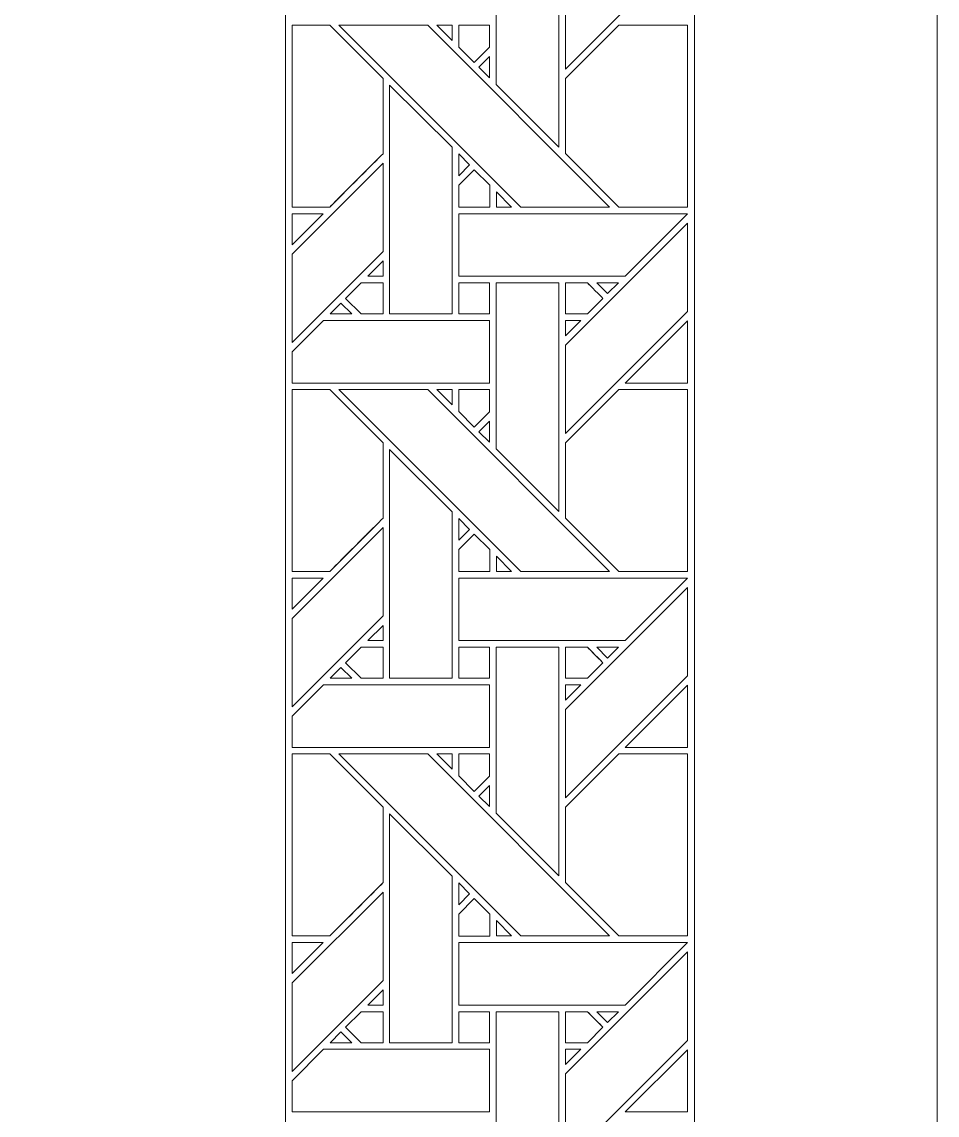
# Model space of a CAD drawing. Header units: inches. Extents: x 7.4 to 17.4, y 4.1 to 14.1.
# Drawn here: x 15 to 17.383, y 8.866 to 11.712 of the extents above; entities that cross this region are included whole.
import ezdxf

# ---------------------------------------------------------------- set-up
doc = ezdxf.new("R2010")
doc.units = ezdxf.units.IN
doc.header["$MEASUREMENT"] = 0
doc.layers.add('Design', color=7, linetype='Continuous', lineweight=0)

msp = doc.modelspace()

# ---------------------------------------------------------------- linework, layer by layer
at = {"layer": 'Design'}
for points, knots in [([(7.3829, 14.0948), (7.3829, 14.0948), (7.3829, 4.0948), (7.3829, 4.0948), (7.3829, 4.0948), (17.3829, 4.0948), (17.3829, 4.0948), (17.3829, 4.0948), (17.3829, 14.0948), (17.3829, 14.0948), (17.3829, 14.0948), (7.3829, 14.0948), (7.3829, 14.0948)], [0, 0, 0, 0, 1, 1, 1, 2, 2, 2, 3, 3, 3, 4, 4, 4, 4]), ([(8.0149, 13.4627), (8.0149, 13.4627), (8.0149, 4.7268), (8.0149, 4.7268), (8.0149, 4.7268), (16.7508, 4.7268), (16.7508, 4.7268), (16.7508, 4.7268), (16.7508, 13.4627), (16.7508, 13.4627), (16.7508, 13.4627), (8.0149, 13.4627), (8.0149, 13.4627)], [0, 0, 0, 0, 1, 1, 1, 2, 2, 2, 3, 3, 3, 4, 4, 4, 4]), ([(9.079, 5.7909), (9.079, 5.7909), (9.079, 12.3986), (9.079, 12.3986), (9.079, 12.3986), (15.6867, 12.3986), (15.6867, 12.3986), (15.6867, 12.3986), (15.6867, 5.7909), (15.6867, 5.7909), (15.6867, 5.7909), (9.079, 5.7909), (9.079, 5.7909)], [0, 0, 0, 0, 1, 1, 1, 2, 2, 2, 3, 3, 3, 4, 4, 4, 4]), ([(16.7329, 11.9067), (16.7329, 11.9067), (16.4153, 11.5892), (16.4153, 11.5892), (16.4153, 11.5892), (16.4153, 11.8193), (16.4153, 11.8193), (16.4153, 11.8193), (16.7329, 12.1368), (16.7329, 12.1368), (16.7329, 12.1368), (16.7329, 11.9067), (16.7329, 11.9067)], [0, 0, 0, 0, 1, 1, 1, 2, 2, 2, 3, 3, 3, 4, 4, 4, 4]), ([(16.2352, 11.5492), (16.2352, 11.5492), (16.2352, 11.9814), (16.2352, 11.9814), (16.2352, 11.9814), (16.3982, 11.9814), (16.3982, 11.9814), (16.3982, 11.9814), (16.3982, 11.3863), (16.3982, 11.3863), (16.3982, 11.3863), (16.2352, 11.5492), (16.2352, 11.5492)], [0, 0, 0, 0, 1, 1, 1, 2, 2, 2, 3, 3, 3, 4, 4, 4, 4]), ([(15.8016, 11.2299), (15.8016, 11.2299), (15.7034, 11.2299), (15.7034, 11.2299), (15.7034, 11.2299), (15.7034, 11.7035), (15.7034, 11.7035), (15.7034, 11.7035), (15.8015, 11.7035), (15.8015, 11.7035), (15.8015, 11.7035), (15.9403, 11.5648), (15.9403, 11.5648), (15.9403, 11.5648), (15.9403, 11.3686), (15.9403, 11.3686), (15.9225, 11.3507), (15.8105, 11.2389), (15.8016, 11.2299)], [0, 0, 0, 0, 1, 1, 1, 2, 2, 2, 3, 3, 3, 4, 4, 4, 5, 5, 5, 6, 6, 6, 6]), ([(15.9403, 11.3686), (15.922, 11.3502), (15.8102, 11.2386), (15.8016, 11.2299), (15.8016, 11.2299), (15.7034, 11.2299), (15.7034, 11.2299), (15.7034, 11.2299), (15.7034, 11.7035), (15.7034, 11.7035), (15.7034, 11.7035), (15.8015, 11.7035), (15.8015, 11.7035), (15.8015, 11.7035), (15.9403, 11.5648), (15.9403, 11.5648), (15.9403, 11.5648), (15.9403, 11.3686), (15.9403, 11.3686)], [0, 0, 0, 0, 1, 1, 1, 2, 2, 2, 3, 3, 3, 4, 4, 4, 5, 5, 5, 6, 6, 6, 6]), ([(16.5303, 11.2299), (16.5303, 11.2299), (16.2993, 11.2299), (16.2993, 11.2299), (16.2993, 11.2299), (15.8257, 11.7035), (15.8257, 11.7035), (15.8257, 11.7035), (16.0567, 11.7035), (16.0567, 11.7035), (16.0567, 11.7035), (16.5303, 11.2299), (16.5303, 11.2299)], [0, 0, 0, 0, 1, 1, 1, 2, 2, 2, 3, 3, 3, 4, 4, 4, 4]), ([(16.0808, 11.7035), (16.0808, 11.7035), (16.1202, 11.7035), (16.1202, 11.7035), (16.1202, 11.7035), (16.1202, 11.6637), (16.1202, 11.6637), (16.1202, 11.6637), (16.0808, 11.7035), (16.0808, 11.7035)], [0, 0, 0, 0, 1, 1, 1, 2, 2, 2, 3, 3, 3, 3]), ([(16.1375, 11.7035), (16.1375, 11.7035), (16.2177, 11.7035), (16.2177, 11.7035), (16.2177, 11.7035), (16.2177, 11.6459), (16.2177, 11.6459), (16.2177, 11.6459), (16.1778, 11.606), (16.1778, 11.606), (16.1778, 11.606), (16.1375, 11.6463), (16.1375, 11.6463), (16.1375, 11.6463), (16.1375, 11.7035), (16.1375, 11.7035)], [0, 0, 0, 0, 1, 1, 1, 2, 2, 2, 3, 3, 3, 4, 4, 4, 5, 5, 5, 5]), ([(16.1778, 11.606), (16.1778, 11.606), (16.1375, 11.6463), (16.1375, 11.6463), (16.1375, 11.6463), (16.1375, 11.7035), (16.1375, 11.7035), (16.1375, 11.7035), (16.2177, 11.7035), (16.2177, 11.7035), (16.2177, 11.7035), (16.2177, 11.6459), (16.2177, 11.6459), (16.2177, 11.6459), (16.1778, 11.606), (16.1778, 11.606)], [0, 0, 0, 0, 1, 1, 1, 2, 2, 2, 3, 3, 3, 4, 4, 4, 5, 5, 5, 5]), ([(16.7329, 11.2299), (16.7329, 11.2299), (16.5546, 11.2299), (16.5546, 11.2299), (16.5546, 11.2299), (16.4153, 11.3691), (16.4153, 11.3691), (16.4153, 11.3691), (16.4153, 11.5648), (16.4153, 11.5648), (16.4153, 11.5648), (16.554, 11.7035), (16.554, 11.7035), (16.554, 11.7035), (16.7329, 11.7035), (16.7329, 11.7035), (16.7329, 11.7035), (16.7329, 11.2299), (16.7329, 11.2299)], [0, 0, 0, 0, 1, 1, 1, 2, 2, 2, 3, 3, 3, 4, 4, 4, 5, 5, 5, 6, 6, 6, 6]), ([(16.7329, 11.2299), (16.7329, 11.2299), (16.5546, 11.2299), (16.5546, 11.2299), (16.5546, 11.2299), (16.4153, 11.3691), (16.4153, 11.3691), (16.4153, 11.3691), (16.4153, 11.5648), (16.4153, 11.5648), (16.4153, 11.5648), (16.554, 11.7035), (16.554, 11.7035), (16.554, 11.7035), (16.7329, 11.7035), (16.7329, 11.7035), (16.7329, 11.7035), (16.7329, 11.2299), (16.7329, 11.2299)], [0, 0, 0, 0, 1, 1, 1, 2, 2, 2, 3, 3, 3, 4, 4, 4, 5, 5, 5, 6, 6, 6, 6]), ([(16.2177, 11.6217), (16.2177, 11.6217), (16.2177, 11.5665), (16.2177, 11.5665), (16.2177, 11.5665), (16.1899, 11.5939), (16.1899, 11.5939), (16.1899, 11.5939), (16.2177, 11.6217), (16.2177, 11.6217)], [0, 0, 0, 0, 1, 1, 1, 2, 2, 2, 3, 3, 3, 3]), ([(15.9574, 10.9519), (15.9574, 10.9519), (15.9574, 11.5477), (15.9574, 11.5477), (15.9574, 11.5477), (16.1201, 11.3856), (16.1201, 11.3856), (16.1201, 11.3856), (16.1201, 10.9519), (16.1201, 10.9519), (16.1201, 10.9519), (15.9574, 10.9519), (15.9574, 10.9519)], [0, 0, 0, 0, 1, 1, 1, 2, 2, 2, 3, 3, 3, 4, 4, 4, 4]), ([(16.1374, 11.3113), (16.1374, 11.3113), (16.1374, 11.3681), (16.1374, 11.3681), (16.1374, 11.3681), (16.1656, 11.3395), (16.1656, 11.3395), (16.1656, 11.3395), (16.1374, 11.3113), (16.1374, 11.3113)], [0, 0, 0, 0, 1, 1, 1, 2, 2, 2, 3, 3, 3, 3]), ([(15.9403, 11.3441), (15.9403, 11.3441), (15.9403, 11.1141), (15.9403, 11.1141), (15.9403, 11.1141), (15.7034, 10.8773), (15.7034, 10.8773), (15.7034, 10.8773), (15.7034, 11.1074), (15.7034, 11.1074), (15.7034, 11.1074), (15.9403, 11.3441), (15.9403, 11.3441)], [0, 0, 0, 0, 1, 1, 1, 2, 2, 2, 3, 3, 3, 4, 4, 4, 4]), ([(16.2181, 11.2297), (16.2181, 11.2297), (16.1375, 11.2297), (16.1375, 11.2297), (16.1375, 11.2297), (16.1375, 11.2869), (16.1375, 11.2869), (16.1375, 11.2869), (16.1778, 11.3273), (16.1778, 11.3273), (16.1778, 11.3273), (16.2181, 11.287), (16.2181, 11.287), (16.2181, 11.287), (16.2181, 11.2297), (16.2181, 11.2297)], [0, 0, 0, 0, 1, 1, 1, 2, 2, 2, 3, 3, 3, 4, 4, 4, 5, 5, 5, 5]), ([(16.1375, 11.2869), (16.1375, 11.2869), (16.1778, 11.3273), (16.1778, 11.3273), (16.1778, 11.3273), (16.2181, 11.287), (16.2181, 11.287), (16.2181, 11.287), (16.2181, 11.2297), (16.2181, 11.2297), (16.2181, 11.2297), (16.1375, 11.2297), (16.1375, 11.2297), (16.1375, 11.2297), (16.1375, 11.2869), (16.1375, 11.2869)], [0, 0, 0, 0, 1, 1, 1, 2, 2, 2, 3, 3, 3, 4, 4, 4, 5, 5, 5, 5]), ([(16.2751, 11.2299), (16.2751, 11.2299), (16.2354, 11.2299), (16.2354, 11.2299), (16.2354, 11.2299), (16.2354, 11.2697), (16.2354, 11.2697), (16.2354, 11.2697), (16.2751, 11.2299), (16.2751, 11.2299)], [0, 0, 0, 0, 1, 1, 1, 2, 2, 2, 3, 3, 3, 3]), ([(15.7034, 11.1316), (15.7034, 11.1316), (15.7034, 11.2126), (15.7034, 11.2126), (15.7034, 11.2126), (15.7844, 11.2126), (15.7844, 11.2126), (15.7844, 11.2126), (15.7034, 11.1316), (15.7034, 11.1316)], [0, 0, 0, 0, 1, 1, 1, 2, 2, 2, 3, 3, 3, 3]), ([(16.7329, 11.2123), (16.7329, 11.2123), (16.5704, 11.0499), (16.5704, 11.0499), (16.5704, 11.0499), (16.1375, 11.0499), (16.1375, 11.0499), (16.1375, 11.0499), (16.1375, 11.2126), (16.1375, 11.2126), (16.1375, 11.2126), (16.7329, 11.2126), (16.7329, 11.2126), (16.7329, 11.2126), (16.7329, 11.2123), (16.7329, 11.2123)], [0, 0, 0, 0, 1, 1, 1, 2, 2, 2, 3, 3, 3, 4, 4, 4, 5, 5, 5, 5]), ([(16.7329, 10.958), (16.7329, 10.958), (16.4153, 10.6404), (16.4153, 10.6404), (16.4153, 10.6404), (16.4153, 10.8705), (16.4153, 10.8705), (16.4153, 10.8705), (16.7329, 11.188), (16.7329, 11.188), (16.7329, 11.188), (16.7329, 10.958), (16.7329, 10.958)], [0, 0, 0, 0, 1, 1, 1, 2, 2, 2, 3, 3, 3, 4, 4, 4, 4]), ([(15.9403, 11.0897), (15.9403, 11.0897), (15.9403, 11.0499), (15.9403, 11.0499), (15.9403, 11.0499), (15.9005, 11.0499), (15.9005, 11.0499), (15.9005, 11.0499), (15.9403, 11.0897), (15.9403, 11.0897)], [0, 0, 0, 0, 1, 1, 1, 2, 2, 2, 3, 3, 3, 3]), ([(15.9403, 10.9519), (15.9403, 10.9519), (15.8832, 10.9519), (15.8832, 10.9519), (15.8832, 10.9519), (15.8428, 10.9923), (15.8428, 10.9923), (15.8428, 10.9923), (15.8832, 11.0327), (15.8832, 11.0327), (15.8832, 11.0327), (15.9403, 11.0327), (15.9403, 11.0327), (15.9403, 11.0327), (15.9403, 10.9519), (15.9403, 10.9519)], [0, 0, 0, 0, 1, 1, 1, 2, 2, 2, 3, 3, 3, 4, 4, 4, 5, 5, 5, 5]), ([(15.8428, 10.9923), (15.8428, 10.9923), (15.8832, 11.0327), (15.8832, 11.0327), (15.8832, 11.0327), (15.9403, 11.0327), (15.9403, 11.0327), (15.9403, 11.0327), (15.9403, 10.9519), (15.9403, 10.9519), (15.9403, 10.9519), (15.8832, 10.9519), (15.8832, 10.9519), (15.8832, 10.9519), (15.8428, 10.9923), (15.8428, 10.9923)], [0, 0, 0, 0, 1, 1, 1, 2, 2, 2, 3, 3, 3, 4, 4, 4, 5, 5, 5, 5]), ([(16.1375, 11.0327), (16.1375, 11.0327), (16.2177, 11.0327), (16.2177, 11.0327), (16.2177, 11.0327), (16.2177, 10.9519), (16.2177, 10.9519), (16.2177, 10.9519), (16.1375, 10.9519), (16.1375, 10.9519), (16.1375, 10.9519), (16.1375, 11.0327), (16.1375, 11.0327)], [0, 0, 0, 0, 1, 1, 1, 2, 2, 2, 3, 3, 3, 4, 4, 4, 4]), ([(16.2177, 10.9519), (16.2177, 10.9519), (16.1375, 10.9519), (16.1375, 10.9519), (16.1375, 10.9519), (16.1375, 11.0327), (16.1375, 11.0327), (16.1375, 11.0327), (16.2177, 11.0327), (16.2177, 11.0327), (16.2177, 11.0327), (16.2177, 10.9519), (16.2177, 10.9519)], [0, 0, 0, 0, 1, 1, 1, 2, 2, 2, 3, 3, 3, 4, 4, 4, 4]), ([(16.2352, 10.6004), (16.2352, 10.6004), (16.2352, 11.0326), (16.2352, 11.0326), (16.2352, 11.0326), (16.3982, 11.0326), (16.3982, 11.0326), (16.3982, 11.0326), (16.3982, 10.4375), (16.3982, 10.4375), (16.3982, 10.4375), (16.2352, 10.6004), (16.2352, 10.6004)], [0, 0, 0, 0, 1, 1, 1, 2, 2, 2, 3, 3, 3, 4, 4, 4, 4]), ([(16.4153, 11.0327), (16.4153, 11.0327), (16.4724, 11.0327), (16.4724, 11.0327), (16.4775, 11.0276), (16.5083, 10.9967), (16.5127, 10.9923), (16.5127, 10.9923), (16.4723, 10.9519), (16.4723, 10.9519), (16.4723, 10.9519), (16.4153, 10.9519), (16.4153, 10.9519), (16.4153, 10.9519), (16.4153, 11.0327), (16.4153, 11.0327)], [0, 0, 0, 0, 1, 1, 1, 2, 2, 2, 3, 3, 3, 4, 4, 4, 5, 5, 5, 5]), ([(16.5127, 10.9923), (16.5127, 10.9923), (16.4723, 10.9519), (16.4723, 10.9519), (16.4723, 10.9519), (16.4153, 10.9519), (16.4153, 10.9519), (16.4153, 10.9519), (16.4153, 11.0327), (16.4153, 11.0327), (16.4153, 11.0327), (16.4724, 11.0327), (16.4724, 11.0327), (16.4777, 11.0274), (16.5085, 10.9965), (16.5127, 10.9923)], [0, 0, 0, 0, 1, 1, 1, 2, 2, 2, 3, 3, 3, 4, 4, 4, 5, 5, 5, 5]), ([(16.4967, 11.0326), (16.4967, 11.0326), (16.5532, 11.0326), (16.5532, 11.0326), (16.5532, 11.0326), (16.5249, 11.0045), (16.5249, 11.0045), (16.5249, 11.0045), (16.4967, 11.0326), (16.4967, 11.0326)], [0, 0, 0, 0, 1, 1, 1, 2, 2, 2, 3, 3, 3, 3]), ([(15.8307, 10.9801), (15.8307, 10.9801), (15.8589, 10.9519), (15.8589, 10.9519), (15.8589, 10.9519), (15.8024, 10.9519), (15.8024, 10.9519), (15.8024, 10.9519), (15.8307, 10.9801), (15.8307, 10.9801)], [0, 0, 0, 0, 1, 1, 1, 2, 2, 2, 3, 3, 3, 3]), ([(16.2177, 10.9347), (16.2177, 10.9347), (16.2177, 10.7719), (16.2177, 10.7719), (16.2177, 10.7719), (15.7034, 10.7719), (15.7034, 10.7719), (15.7034, 10.7719), (15.7034, 10.8529), (15.7034, 10.8529), (15.7034, 10.8529), (15.7853, 10.9347), (15.7853, 10.9347), (15.7853, 10.9347), (16.2177, 10.9347), (16.2177, 10.9347)], [0, 0, 0, 0, 1, 1, 1, 2, 2, 2, 3, 3, 3, 4, 4, 4, 5, 5, 5, 5]), ([(16.4551, 10.9347), (16.4551, 10.9347), (16.4153, 10.8949), (16.4153, 10.8949), (16.4153, 10.8949), (16.4153, 10.9347), (16.4153, 10.9347), (16.4153, 10.9347), (16.4551, 10.9347), (16.4551, 10.9347)], [0, 0, 0, 0, 1, 1, 1, 2, 2, 2, 3, 3, 3, 3]), ([(16.7329, 10.7719), (16.7329, 10.7719), (16.5711, 10.7719), (16.5711, 10.7719), (16.5711, 10.7719), (16.7329, 10.9336), (16.7329, 10.9336), (16.7329, 10.9336), (16.7329, 10.7719), (16.7329, 10.7719)], [0, 0, 0, 0, 1, 1, 1, 2, 2, 2, 3, 3, 3, 3]), ([(15.8016, 10.2812), (15.8016, 10.2812), (15.7034, 10.2812), (15.7034, 10.2812), (15.7034, 10.2812), (15.7034, 10.7548), (15.7034, 10.7548), (15.7034, 10.7548), (15.8015, 10.7548), (15.8015, 10.7548), (15.8015, 10.7548), (15.9403, 10.6161), (15.9403, 10.6161), (15.9403, 10.6161), (15.9403, 10.4199), (15.9403, 10.4199), (15.9225, 10.4019), (15.8105, 10.2902), (15.8016, 10.2812)], [0, 0, 0, 0, 1, 1, 1, 2, 2, 2, 3, 3, 3, 4, 4, 4, 5, 5, 5, 6, 6, 6, 6]), ([(15.9403, 10.4199), (15.9222, 10.4016), (15.8103, 10.2899), (15.8016, 10.2812), (15.8016, 10.2812), (15.7034, 10.2812), (15.7034, 10.2812), (15.7034, 10.2812), (15.7034, 10.7548), (15.7034, 10.7548), (15.7034, 10.7548), (15.8015, 10.7548), (15.8015, 10.7548), (15.8015, 10.7548), (15.9403, 10.6161), (15.9403, 10.6161), (15.9403, 10.6161), (15.9403, 10.4199), (15.9403, 10.4199)], [0, 0, 0, 0, 1, 1, 1, 2, 2, 2, 3, 3, 3, 4, 4, 4, 5, 5, 5, 6, 6, 6, 6]), ([(16.5303, 10.2811), (16.5303, 10.2811), (16.2993, 10.2811), (16.2993, 10.2811), (16.2993, 10.2811), (15.8257, 10.7548), (15.8257, 10.7548), (15.8257, 10.7548), (16.0567, 10.7548), (16.0567, 10.7548), (16.0567, 10.7548), (16.5303, 10.2811), (16.5303, 10.2811)], [0, 0, 0, 0, 1, 1, 1, 2, 2, 2, 3, 3, 3, 4, 4, 4, 4]), ([(16.0808, 10.7548), (16.0808, 10.7548), (16.1202, 10.7548), (16.1202, 10.7548), (16.1202, 10.7548), (16.1202, 10.715), (16.1202, 10.715), (16.1202, 10.715), (16.0808, 10.7548), (16.0808, 10.7548)], [0, 0, 0, 0, 1, 1, 1, 2, 2, 2, 3, 3, 3, 3]), ([(16.1375, 10.7548), (16.1375, 10.7548), (16.2177, 10.7548), (16.2177, 10.7548), (16.2177, 10.7548), (16.2177, 10.6972), (16.2177, 10.6972), (16.2177, 10.6972), (16.1778, 10.6573), (16.1778, 10.6573), (16.1778, 10.6573), (16.1375, 10.6976), (16.1375, 10.6976), (16.1375, 10.6976), (16.1375, 10.7548), (16.1375, 10.7548)], [0, 0, 0, 0, 1, 1, 1, 2, 2, 2, 3, 3, 3, 4, 4, 4, 5, 5, 5, 5]), ([(16.1778, 10.6573), (16.1778, 10.6573), (16.1375, 10.6976), (16.1375, 10.6976), (16.1375, 10.6976), (16.1375, 10.7548), (16.1375, 10.7548), (16.1375, 10.7548), (16.2177, 10.7548), (16.2177, 10.7548), (16.2177, 10.7548), (16.2177, 10.6972), (16.2177, 10.6972), (16.2177, 10.6972), (16.1778, 10.6573), (16.1778, 10.6573)], [0, 0, 0, 0, 1, 1, 1, 2, 2, 2, 3, 3, 3, 4, 4, 4, 5, 5, 5, 5]), ([(16.7329, 10.2812), (16.7329, 10.2812), (16.5546, 10.2812), (16.5546, 10.2812), (16.5546, 10.2812), (16.4153, 10.4204), (16.4153, 10.4204), (16.4153, 10.4204), (16.4153, 10.6161), (16.4153, 10.6161), (16.4153, 10.6161), (16.554, 10.7548), (16.554, 10.7548), (16.554, 10.7548), (16.7329, 10.7548), (16.7329, 10.7548), (16.7329, 10.7548), (16.7329, 10.2812), (16.7329, 10.2812)], [0, 0, 0, 0, 1, 1, 1, 2, 2, 2, 3, 3, 3, 4, 4, 4, 5, 5, 5, 6, 6, 6, 6]), ([(16.7329, 10.2812), (16.7329, 10.2812), (16.5546, 10.2812), (16.5546, 10.2812), (16.5546, 10.2812), (16.4153, 10.4204), (16.4153, 10.4204), (16.4153, 10.4204), (16.4153, 10.6161), (16.4153, 10.6161), (16.4153, 10.6161), (16.554, 10.7548), (16.554, 10.7548), (16.554, 10.7548), (16.7329, 10.7548), (16.7329, 10.7548), (16.7329, 10.7548), (16.7329, 10.2812), (16.7329, 10.2812)], [0, 0, 0, 0, 1, 1, 1, 2, 2, 2, 3, 3, 3, 4, 4, 4, 5, 5, 5, 6, 6, 6, 6]), ([(16.2177, 10.6729), (16.2177, 10.6729), (16.2177, 10.6178), (16.2177, 10.6178), (16.2177, 10.6178), (16.1899, 10.6452), (16.1899, 10.6452), (16.1899, 10.6452), (16.2177, 10.6729), (16.2177, 10.6729)], [0, 0, 0, 0, 1, 1, 1, 2, 2, 2, 3, 3, 3, 3]), ([(15.9574, 10.0031), (15.9574, 10.0031), (15.9574, 10.599), (15.9574, 10.599), (15.9574, 10.599), (16.1201, 10.4368), (16.1201, 10.4368), (16.1201, 10.4368), (16.1201, 10.0031), (16.1201, 10.0031), (16.1201, 10.0031), (15.9574, 10.0031), (15.9574, 10.0031)], [0, 0, 0, 0, 1, 1, 1, 2, 2, 2, 3, 3, 3, 4, 4, 4, 4]), ([(16.1374, 10.3626), (16.1374, 10.3626), (16.1374, 10.4193), (16.1374, 10.4193), (16.1374, 10.4193), (16.1656, 10.3908), (16.1656, 10.3908), (16.1656, 10.3908), (16.1374, 10.3626), (16.1374, 10.3626)], [0, 0, 0, 0, 1, 1, 1, 2, 2, 2, 3, 3, 3, 3]), ([(15.9403, 10.3954), (15.9403, 10.3954), (15.9403, 10.1654), (15.9403, 10.1654), (15.9403, 10.1654), (15.7034, 9.9286), (15.7034, 9.9286), (15.7034, 9.9286), (15.7034, 10.1586), (15.7034, 10.1586), (15.7034, 10.1586), (15.9403, 10.3954), (15.9403, 10.3954)], [0, 0, 0, 0, 1, 1, 1, 2, 2, 2, 3, 3, 3, 4, 4, 4, 4]), ([(16.2181, 10.2809), (16.2181, 10.2809), (16.1375, 10.2809), (16.1375, 10.2809), (16.1375, 10.2809), (16.1375, 10.3382), (16.1375, 10.3382), (16.1375, 10.3382), (16.1778, 10.3785), (16.1778, 10.3785), (16.1778, 10.3785), (16.2181, 10.3382), (16.2181, 10.3382), (16.2181, 10.3382), (16.2181, 10.2809), (16.2181, 10.2809)], [0, 0, 0, 0, 1, 1, 1, 2, 2, 2, 3, 3, 3, 4, 4, 4, 5, 5, 5, 5]), ([(16.1375, 10.3382), (16.1375, 10.3382), (16.1778, 10.3785), (16.1778, 10.3785), (16.1778, 10.3785), (16.2181, 10.3382), (16.2181, 10.3382), (16.2181, 10.3382), (16.2181, 10.2809), (16.2181, 10.2809), (16.2181, 10.2809), (16.1375, 10.2809), (16.1375, 10.2809), (16.1375, 10.2809), (16.1375, 10.3382), (16.1375, 10.3382)], [0, 0, 0, 0, 1, 1, 1, 2, 2, 2, 3, 3, 3, 4, 4, 4, 5, 5, 5, 5]), ([(16.2751, 10.2811), (16.2751, 10.2811), (16.2354, 10.2811), (16.2354, 10.2811), (16.2354, 10.2811), (16.2354, 10.3209), (16.2354, 10.3209), (16.2354, 10.3209), (16.2751, 10.2811), (16.2751, 10.2811)], [0, 0, 0, 0, 1, 1, 1, 2, 2, 2, 3, 3, 3, 3]), ([(15.7034, 10.1829), (15.7034, 10.1829), (15.7034, 10.2639), (15.7034, 10.2639), (15.7034, 10.2639), (15.7844, 10.2639), (15.7844, 10.2639), (15.7844, 10.2639), (15.7034, 10.1829), (15.7034, 10.1829)], [0, 0, 0, 0, 1, 1, 1, 2, 2, 2, 3, 3, 3, 3]), ([(16.7329, 10.2636), (16.7329, 10.2636), (16.5704, 10.1012), (16.5704, 10.1012), (16.5704, 10.1012), (16.1375, 10.1012), (16.1375, 10.1012), (16.1375, 10.1012), (16.1375, 10.2639), (16.1375, 10.2639), (16.1375, 10.2639), (16.7329, 10.2639), (16.7329, 10.2639), (16.7329, 10.2639), (16.7329, 10.2636), (16.7329, 10.2636)], [0, 0, 0, 0, 1, 1, 1, 2, 2, 2, 3, 3, 3, 4, 4, 4, 5, 5, 5, 5]), ([(16.7329, 10.0093), (16.7329, 10.0093), (16.4153, 9.6917), (16.4153, 9.6917), (16.4153, 9.6917), (16.4153, 9.9218), (16.4153, 9.9218), (16.4153, 9.9218), (16.7329, 10.2393), (16.7329, 10.2393), (16.7329, 10.2393), (16.7329, 10.0093), (16.7329, 10.0093)], [0, 0, 0, 0, 1, 1, 1, 2, 2, 2, 3, 3, 3, 4, 4, 4, 4]), ([(15.9403, 10.141), (15.9403, 10.141), (15.9403, 10.1012), (15.9403, 10.1012), (15.9403, 10.1012), (15.9005, 10.1012), (15.9005, 10.1012), (15.9005, 10.1012), (15.9403, 10.141), (15.9403, 10.141)], [0, 0, 0, 0, 1, 1, 1, 2, 2, 2, 3, 3, 3, 3]), ([(15.9403, 10.0031), (15.9403, 10.0031), (15.8832, 10.0031), (15.8832, 10.0031), (15.8832, 10.0031), (15.8428, 10.0435), (15.8428, 10.0435), (15.8428, 10.0435), (15.8832, 10.084), (15.8832, 10.084), (15.8832, 10.084), (15.9403, 10.084), (15.9403, 10.084), (15.9403, 10.084), (15.9403, 10.0031), (15.9403, 10.0031)], [0, 0, 0, 0, 1, 1, 1, 2, 2, 2, 3, 3, 3, 4, 4, 4, 5, 5, 5, 5]), ([(15.8428, 10.0435), (15.8428, 10.0435), (15.8832, 10.084), (15.8832, 10.084), (15.8832, 10.084), (15.9403, 10.084), (15.9403, 10.084), (15.9403, 10.084), (15.9403, 10.0031), (15.9403, 10.0031), (15.9403, 10.0031), (15.8832, 10.0031), (15.8832, 10.0031), (15.8832, 10.0031), (15.8428, 10.0435), (15.8428, 10.0435)], [0, 0, 0, 0, 1, 1, 1, 2, 2, 2, 3, 3, 3, 4, 4, 4, 5, 5, 5, 5]), ([(16.1375, 10.0839), (16.1375, 10.0839), (16.2177, 10.0839), (16.2177, 10.0839), (16.2177, 10.0839), (16.2177, 10.0031), (16.2177, 10.0031), (16.2177, 10.0031), (16.1375, 10.0031), (16.1375, 10.0031), (16.1375, 10.0031), (16.1375, 10.0839), (16.1375, 10.0839)], [0, 0, 0, 0, 1, 1, 1, 2, 2, 2, 3, 3, 3, 4, 4, 4, 4]), ([(16.2177, 10.0031), (16.2177, 10.0031), (16.1375, 10.0031), (16.1375, 10.0031), (16.1375, 10.0031), (16.1375, 10.0839), (16.1375, 10.0839), (16.1375, 10.0839), (16.2177, 10.0839), (16.2177, 10.0839), (16.2177, 10.0839), (16.2177, 10.0031), (16.2177, 10.0031)], [0, 0, 0, 0, 1, 1, 1, 2, 2, 2, 3, 3, 3, 4, 4, 4, 4]), ([(16.2352, 9.6517), (16.2352, 9.6517), (16.2352, 10.0839), (16.2352, 10.0839), (16.2352, 10.0839), (16.3982, 10.0839), (16.3982, 10.0839), (16.3982, 10.0839), (16.3982, 9.4888), (16.3982, 9.4888), (16.3982, 9.4888), (16.2352, 9.6517), (16.2352, 9.6517)], [0, 0, 0, 0, 1, 1, 1, 2, 2, 2, 3, 3, 3, 4, 4, 4, 4]), ([(16.4153, 10.0839), (16.4153, 10.0839), (16.4724, 10.0839), (16.4724, 10.0839), (16.4775, 10.0788), (16.5083, 10.048), (16.5127, 10.0436), (16.5127, 10.0436), (16.4723, 10.0032), (16.4723, 10.0032), (16.4723, 10.0032), (16.4153, 10.0032), (16.4153, 10.0032), (16.4153, 10.0032), (16.4153, 10.0839), (16.4153, 10.0839)], [0, 0, 0, 0, 1, 1, 1, 2, 2, 2, 3, 3, 3, 4, 4, 4, 5, 5, 5, 5]), ([(16.5127, 10.0436), (16.5127, 10.0436), (16.4723, 10.0032), (16.4723, 10.0032), (16.4723, 10.0032), (16.4153, 10.0032), (16.4153, 10.0032), (16.4153, 10.0032), (16.4153, 10.0839), (16.4153, 10.0839), (16.4153, 10.0839), (16.4724, 10.0839), (16.4724, 10.0839), (16.4778, 10.0785), (16.5127, 10.0436), (16.5127, 10.0436)], [0, 0, 0, 0, 1, 1, 1, 2, 2, 2, 3, 3, 3, 4, 4, 4, 5, 5, 5, 5]), ([(16.4967, 10.0839), (16.4967, 10.0839), (16.5532, 10.0839), (16.5532, 10.0839), (16.5532, 10.0839), (16.5249, 10.0557), (16.5249, 10.0557), (16.5249, 10.0557), (16.4967, 10.0839), (16.4967, 10.0839)], [0, 0, 0, 0, 1, 1, 1, 2, 2, 2, 3, 3, 3, 3]), ([(15.8307, 10.0314), (15.8307, 10.0314), (15.8589, 10.0031), (15.8589, 10.0031), (15.8589, 10.0031), (15.8024, 10.0031), (15.8024, 10.0031), (15.8024, 10.0031), (15.8307, 10.0314), (15.8307, 10.0314)], [0, 0, 0, 0, 1, 1, 1, 2, 2, 2, 3, 3, 3, 3]), ([(16.2177, 9.986), (16.2177, 9.986), (16.2177, 9.8232), (16.2177, 9.8232), (16.2177, 9.8232), (15.7034, 9.8232), (15.7034, 9.8232), (15.7034, 9.8232), (15.7034, 9.9042), (15.7034, 9.9042), (15.7034, 9.9042), (15.7853, 9.986), (15.7853, 9.986), (15.7853, 9.986), (16.2177, 9.986), (16.2177, 9.986)], [0, 0, 0, 0, 1, 1, 1, 2, 2, 2, 3, 3, 3, 4, 4, 4, 5, 5, 5, 5]), ([(16.4551, 9.986), (16.4551, 9.986), (16.4153, 9.9462), (16.4153, 9.9462), (16.4153, 9.9462), (16.4153, 9.986), (16.4153, 9.986), (16.4153, 9.986), (16.4551, 9.986), (16.4551, 9.986)], [0, 0, 0, 0, 1, 1, 1, 2, 2, 2, 3, 3, 3, 3]), ([(16.7329, 9.8232), (16.7329, 9.8232), (16.5711, 9.8232), (16.5711, 9.8232), (16.5711, 9.8232), (16.7329, 9.9849), (16.7329, 9.9849), (16.7329, 9.9849), (16.7329, 9.8232), (16.7329, 9.8232)], [0, 0, 0, 0, 1, 1, 1, 2, 2, 2, 3, 3, 3, 3]), ([(15.8016, 9.3324), (15.8016, 9.3324), (15.7034, 9.3324), (15.7034, 9.3324), (15.7034, 9.3324), (15.7034, 9.8061), (15.7034, 9.8061), (15.7034, 9.8061), (15.8015, 9.8061), (15.8015, 9.8061), (15.8015, 9.8061), (15.9403, 9.6673), (15.9403, 9.6673), (15.9403, 9.6673), (15.9403, 9.4711), (15.9403, 9.4711), (15.9225, 9.4532), (15.8105, 9.3414), (15.8016, 9.3324)], [0, 0, 0, 0, 1, 1, 1, 2, 2, 2, 3, 3, 3, 4, 4, 4, 5, 5, 5, 6, 6, 6, 6]), ([(15.9403, 9.4711), (15.9227, 9.4534), (15.8107, 9.3416), (15.8016, 9.3324), (15.8016, 9.3324), (15.7034, 9.3324), (15.7034, 9.3324), (15.7034, 9.3324), (15.7034, 9.8061), (15.7034, 9.8061), (15.7034, 9.8061), (15.8015, 9.8061), (15.8015, 9.8061), (15.8015, 9.8061), (15.9403, 9.6673), (15.9403, 9.6673), (15.9403, 9.6673), (15.9403, 9.4711), (15.9403, 9.4711)], [0, 0, 0, 0, 1, 1, 1, 2, 2, 2, 3, 3, 3, 4, 4, 4, 5, 5, 5, 6, 6, 6, 6]), ([(16.5303, 9.3324), (16.5303, 9.3324), (16.2993, 9.3324), (16.2993, 9.3324), (16.2993, 9.3324), (15.8257, 9.8061), (15.8257, 9.8061), (15.8257, 9.8061), (16.0567, 9.8061), (16.0567, 9.8061), (16.0567, 9.8061), (16.5303, 9.3324), (16.5303, 9.3324)], [0, 0, 0, 0, 1, 1, 1, 2, 2, 2, 3, 3, 3, 4, 4, 4, 4]), ([(16.0808, 9.8061), (16.0808, 9.8061), (16.1202, 9.8061), (16.1202, 9.8061), (16.1202, 9.8061), (16.1202, 9.7662), (16.1202, 9.7662), (16.1202, 9.7662), (16.0808, 9.8061), (16.0808, 9.8061)], [0, 0, 0, 0, 1, 1, 1, 2, 2, 2, 3, 3, 3, 3]), ([(16.1375, 9.8061), (16.1375, 9.8061), (16.2177, 9.8061), (16.2177, 9.8061), (16.2177, 9.8061), (16.2177, 9.7485), (16.2177, 9.7485), (16.2177, 9.7485), (16.1778, 9.7085), (16.1778, 9.7085), (16.1778, 9.7085), (16.1375, 9.7489), (16.1375, 9.7489), (16.1375, 9.7489), (16.1375, 9.8061), (16.1375, 9.8061)], [0, 0, 0, 0, 1, 1, 1, 2, 2, 2, 3, 3, 3, 4, 4, 4, 5, 5, 5, 5]), ([(16.1778, 9.7085), (16.1778, 9.7085), (16.1375, 9.7489), (16.1375, 9.7489), (16.1375, 9.7489), (16.1375, 9.8061), (16.1375, 9.8061), (16.1375, 9.8061), (16.2177, 9.8061), (16.2177, 9.8061), (16.2177, 9.8061), (16.2177, 9.7485), (16.2177, 9.7485), (16.2177, 9.7485), (16.1778, 9.7085), (16.1778, 9.7085)], [0, 0, 0, 0, 1, 1, 1, 2, 2, 2, 3, 3, 3, 4, 4, 4, 5, 5, 5, 5]), ([(16.7329, 9.3324), (16.7329, 9.3324), (16.5546, 9.3324), (16.5546, 9.3324), (16.5546, 9.3324), (16.4153, 9.4717), (16.4153, 9.4717), (16.4153, 9.4717), (16.4153, 9.6673), (16.4153, 9.6673), (16.4153, 9.6673), (16.554, 9.8061), (16.554, 9.8061), (16.554, 9.8061), (16.7329, 9.8061), (16.7329, 9.8061), (16.7329, 9.8061), (16.7329, 9.3324), (16.7329, 9.3324)], [0, 0, 0, 0, 1, 1, 1, 2, 2, 2, 3, 3, 3, 4, 4, 4, 5, 5, 5, 6, 6, 6, 6]), ([(16.7329, 9.3324), (16.7329, 9.3324), (16.5546, 9.3324), (16.5546, 9.3324), (16.5546, 9.3324), (16.4153, 9.4717), (16.4153, 9.4717), (16.4153, 9.4717), (16.4153, 9.6673), (16.4153, 9.6673), (16.4153, 9.6673), (16.554, 9.8061), (16.554, 9.8061), (16.554, 9.8061), (16.7329, 9.8061), (16.7329, 9.8061), (16.7329, 9.8061), (16.7329, 9.3324), (16.7329, 9.3324)], [0, 0, 0, 0, 1, 1, 1, 2, 2, 2, 3, 3, 3, 4, 4, 4, 5, 5, 5, 6, 6, 6, 6]), ([(16.2177, 9.7242), (16.2177, 9.7242), (16.2177, 9.6691), (16.2177, 9.6691), (16.2177, 9.6691), (16.1899, 9.6964), (16.1899, 9.6964), (16.1899, 9.6964), (16.2177, 9.7242), (16.2177, 9.7242)], [0, 0, 0, 0, 1, 1, 1, 2, 2, 2, 3, 3, 3, 3]), ([(15.9574, 9.0544), (15.9574, 9.0544), (15.9574, 9.6503), (15.9574, 9.6503), (15.9574, 9.6503), (16.1201, 9.4881), (16.1201, 9.4881), (16.1201, 9.4881), (16.1201, 9.0544), (16.1201, 9.0544), (16.1201, 9.0544), (15.9574, 9.0544), (15.9574, 9.0544)], [0, 0, 0, 0, 1, 1, 1, 2, 2, 2, 3, 3, 3, 4, 4, 4, 4]), ([(16.1374, 9.4138), (16.1374, 9.4138), (16.1374, 9.4706), (16.1374, 9.4706), (16.1374, 9.4706), (16.1656, 9.442), (16.1656, 9.442), (16.1656, 9.442), (16.1374, 9.4138), (16.1374, 9.4138)], [0, 0, 0, 0, 1, 1, 1, 2, 2, 2, 3, 3, 3, 3]), ([(15.9403, 9.4467), (15.9403, 9.4467), (15.9403, 9.2166), (15.9403, 9.2166), (15.9403, 9.2166), (15.7034, 8.9798), (15.7034, 8.9798), (15.7034, 8.9798), (15.7034, 9.2099), (15.7034, 9.2099), (15.7034, 9.2099), (15.9403, 9.4467), (15.9403, 9.4467)], [0, 0, 0, 0, 1, 1, 1, 2, 2, 2, 3, 3, 3, 4, 4, 4, 4]), ([(16.2181, 9.3322), (16.2181, 9.3322), (16.1375, 9.3322), (16.1375, 9.3322), (16.1375, 9.3322), (16.1375, 9.3895), (16.1375, 9.3895), (16.1375, 9.3895), (16.1778, 9.4298), (16.1778, 9.4298), (16.1778, 9.4298), (16.2181, 9.3895), (16.2181, 9.3895), (16.2181, 9.3895), (16.2181, 9.3322), (16.2181, 9.3322)], [0, 0, 0, 0, 1, 1, 1, 2, 2, 2, 3, 3, 3, 4, 4, 4, 5, 5, 5, 5]), ([(16.1375, 9.3895), (16.1375, 9.3895), (16.1778, 9.4298), (16.1778, 9.4298), (16.1778, 9.4298), (16.2181, 9.3895), (16.2181, 9.3895), (16.2181, 9.3895), (16.2181, 9.3322), (16.2181, 9.3322), (16.2181, 9.3322), (16.1375, 9.3322), (16.1375, 9.3322), (16.1375, 9.3322), (16.1375, 9.3895), (16.1375, 9.3895)], [0, 0, 0, 0, 1, 1, 1, 2, 2, 2, 3, 3, 3, 4, 4, 4, 5, 5, 5, 5]), ([(16.2751, 9.3324), (16.2751, 9.3324), (16.2354, 9.3324), (16.2354, 9.3324), (16.2354, 9.3324), (16.2354, 9.3722), (16.2354, 9.3722), (16.2354, 9.3722), (16.2751, 9.3324), (16.2751, 9.3324)], [0, 0, 0, 0, 1, 1, 1, 2, 2, 2, 3, 3, 3, 3]), ([(15.7034, 9.2342), (15.7034, 9.2342), (15.7034, 9.3152), (15.7034, 9.3152), (15.7034, 9.3152), (15.7844, 9.3152), (15.7844, 9.3152), (15.7844, 9.3152), (15.7034, 9.2342), (15.7034, 9.2342)], [0, 0, 0, 0, 1, 1, 1, 2, 2, 2, 3, 3, 3, 3]), ([(16.7329, 9.3149), (16.7329, 9.3149), (16.5704, 9.1525), (16.5704, 9.1525), (16.5704, 9.1525), (16.1375, 9.1525), (16.1375, 9.1525), (16.1375, 9.1525), (16.1375, 9.3152), (16.1375, 9.3152), (16.1375, 9.3152), (16.7329, 9.3152), (16.7329, 9.3152), (16.7329, 9.3152), (16.7329, 9.3149), (16.7329, 9.3149)], [0, 0, 0, 0, 1, 1, 1, 2, 2, 2, 3, 3, 3, 4, 4, 4, 5, 5, 5, 5]), ([(16.7329, 9.0605), (16.7329, 9.0605), (16.4153, 8.743), (16.4153, 8.743), (16.4153, 8.743), (16.4153, 8.9731), (16.4153, 8.9731), (16.4153, 8.9731), (16.7329, 9.2906), (16.7329, 9.2906), (16.7329, 9.2906), (16.7329, 9.0605), (16.7329, 9.0605)], [0, 0, 0, 0, 1, 1, 1, 2, 2, 2, 3, 3, 3, 4, 4, 4, 4]), ([(15.9403, 9.1923), (15.9403, 9.1923), (15.9403, 9.1525), (15.9403, 9.1525), (15.9403, 9.1525), (15.9005, 9.1525), (15.9005, 9.1525), (15.9005, 9.1525), (15.9403, 9.1923), (15.9403, 9.1923)], [0, 0, 0, 0, 1, 1, 1, 2, 2, 2, 3, 3, 3, 3]), ([(15.9403, 9.0544), (15.9403, 9.0544), (15.8832, 9.0544), (15.8832, 9.0544), (15.8832, 9.0544), (15.8428, 9.0948), (15.8428, 9.0948), (15.8428, 9.0948), (15.8832, 9.1352), (15.8832, 9.1352), (15.8832, 9.1352), (15.9403, 9.1352), (15.9403, 9.1352), (15.9403, 9.1352), (15.9403, 9.0544), (15.9403, 9.0544)], [0, 0, 0, 0, 1, 1, 1, 2, 2, 2, 3, 3, 3, 4, 4, 4, 5, 5, 5, 5]), ([(15.8428, 9.0948), (15.8428, 9.0948), (15.8832, 9.1352), (15.8832, 9.1352), (15.8832, 9.1352), (15.9403, 9.1352), (15.9403, 9.1352), (15.9403, 9.1352), (15.9403, 9.0544), (15.9403, 9.0544), (15.9403, 9.0544), (15.8832, 9.0544), (15.8832, 9.0544), (15.8832, 9.0544), (15.8428, 9.0948), (15.8428, 9.0948)], [0, 0, 0, 0, 1, 1, 1, 2, 2, 2, 3, 3, 3, 4, 4, 4, 5, 5, 5, 5]), ([(16.1375, 9.1352), (16.1375, 9.1352), (16.2177, 9.1352), (16.2177, 9.1352), (16.2177, 9.1352), (16.2177, 9.0544), (16.2177, 9.0544), (16.2177, 9.0544), (16.1375, 9.0544), (16.1375, 9.0544), (16.1375, 9.0544), (16.1375, 9.1352), (16.1375, 9.1352)], [0, 0, 0, 0, 1, 1, 1, 2, 2, 2, 3, 3, 3, 4, 4, 4, 4]), ([(16.2177, 9.0544), (16.2177, 9.0544), (16.1375, 9.0544), (16.1375, 9.0544), (16.1375, 9.0544), (16.1375, 9.1352), (16.1375, 9.1352), (16.1375, 9.1352), (16.2177, 9.1352), (16.2177, 9.1352), (16.2177, 9.1352), (16.2177, 9.0544), (16.2177, 9.0544)], [0, 0, 0, 0, 1, 1, 1, 2, 2, 2, 3, 3, 3, 4, 4, 4, 4]), ([(16.2352, 8.703), (16.2352, 8.703), (16.2352, 9.1352), (16.2352, 9.1352), (16.2352, 9.1352), (16.3982, 9.1352), (16.3982, 9.1352), (16.3982, 9.1352), (16.3982, 8.5401), (16.3982, 8.5401), (16.3982, 8.5401), (16.2352, 8.703), (16.2352, 8.703)], [0, 0, 0, 0, 1, 1, 1, 2, 2, 2, 3, 3, 3, 4, 4, 4, 4]), ([(16.4153, 9.1352), (16.4153, 9.1352), (16.4724, 9.1352), (16.4724, 9.1352), (16.4775, 9.1301), (16.5083, 9.0993), (16.5127, 9.0948), (16.5127, 9.0948), (16.4723, 9.0544), (16.4723, 9.0544), (16.4723, 9.0544), (16.4153, 9.0544), (16.4153, 9.0544), (16.4153, 9.0544), (16.4153, 9.1352), (16.4153, 9.1352)], [0, 0, 0, 0, 1, 1, 1, 2, 2, 2, 3, 3, 3, 4, 4, 4, 5, 5, 5, 5]), ([(16.5127, 9.0948), (16.5127, 9.0948), (16.4723, 9.0544), (16.4723, 9.0544), (16.4723, 9.0544), (16.4153, 9.0544), (16.4153, 9.0544), (16.4153, 9.0544), (16.4153, 9.1352), (16.4153, 9.1352), (16.4153, 9.1352), (16.4724, 9.1352), (16.4724, 9.1352), (16.4781, 9.1295), (16.5127, 9.0948), (16.5127, 9.0948)], [0, 0, 0, 0, 1, 1, 1, 2, 2, 2, 3, 3, 3, 4, 4, 4, 5, 5, 5, 5]), ([(16.4967, 9.1352), (16.4967, 9.1352), (16.5532, 9.1352), (16.5532, 9.1352), (16.5532, 9.1352), (16.5249, 9.107), (16.5249, 9.107), (16.5249, 9.107), (16.4967, 9.1352), (16.4967, 9.1352)], [0, 0, 0, 0, 1, 1, 1, 2, 2, 2, 3, 3, 3, 3]), ([(15.8307, 9.0827), (15.8307, 9.0827), (15.8589, 9.0544), (15.8589, 9.0544), (15.8589, 9.0544), (15.8024, 9.0544), (15.8024, 9.0544), (15.8024, 9.0544), (15.8307, 9.0827), (15.8307, 9.0827)], [0, 0, 0, 0, 1, 1, 1, 2, 2, 2, 3, 3, 3, 3]), ([(16.2177, 9.0373), (16.2177, 9.0373), (16.2177, 8.8745), (16.2177, 8.8745), (16.2177, 8.8745), (15.7034, 8.8745), (15.7034, 8.8745), (15.7034, 8.8745), (15.7034, 8.9555), (15.7034, 8.9555), (15.7034, 8.9555), (15.7853, 9.0373), (15.7853, 9.0373), (15.7853, 9.0373), (16.2177, 9.0373), (16.2177, 9.0373)], [0, 0, 0, 0, 1, 1, 1, 2, 2, 2, 3, 3, 3, 4, 4, 4, 5, 5, 5, 5]), ([(16.4551, 9.0373), (16.4551, 9.0373), (16.4153, 8.9975), (16.4153, 8.9975), (16.4153, 8.9975), (16.4153, 9.0373), (16.4153, 9.0373), (16.4153, 9.0373), (16.4551, 9.0373), (16.4551, 9.0373)], [0, 0, 0, 0, 1, 1, 1, 2, 2, 2, 3, 3, 3, 3]), ([(16.7329, 8.8745), (16.7329, 8.8745), (16.5711, 8.8745), (16.5711, 8.8745), (16.5711, 8.8745), (16.7329, 9.0361), (16.7329, 9.0361), (16.7329, 9.0361), (16.7329, 8.8745), (16.7329, 8.8745)], [0, 0, 0, 0, 1, 1, 1, 2, 2, 2, 3, 3, 3, 3])]:
    msp.add_open_spline(points, degree=3, knots=knots, dxfattribs=at)

doc.saveas('drawing.dxf')
